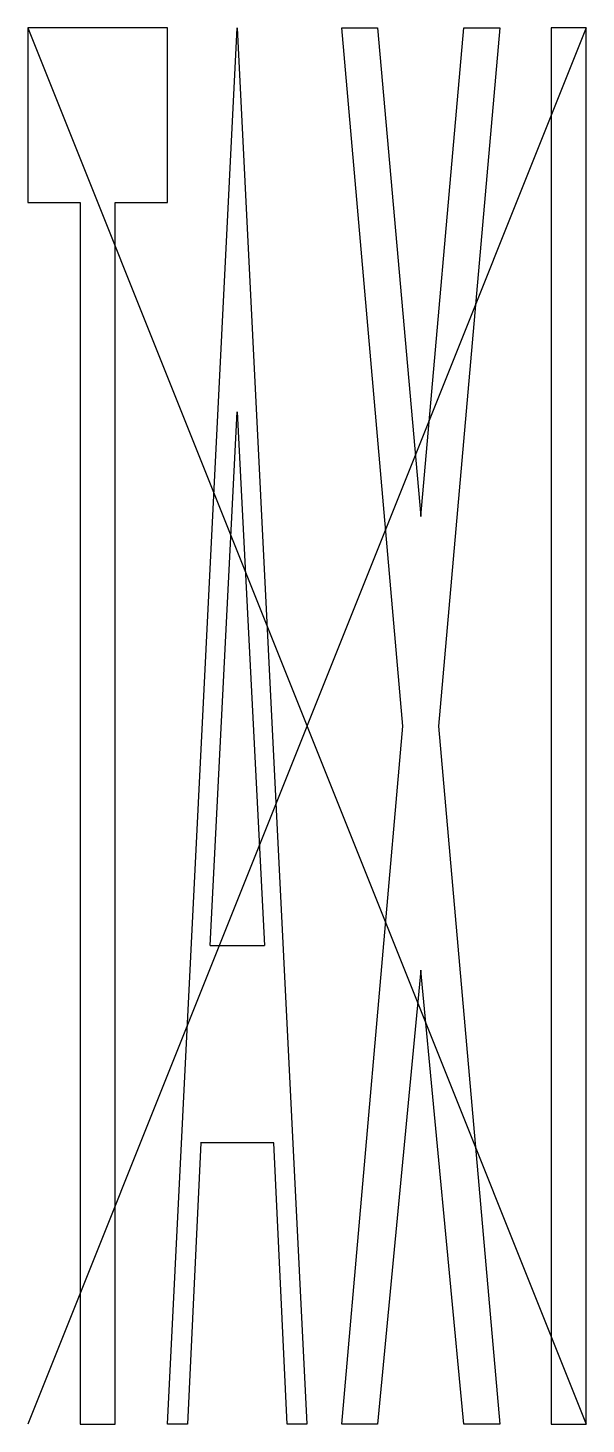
# Model space of a CAD drawing. Header units: metres. Extents: x -0.9 to 0.7, y 0 to 4.
import ezdxf

# ---------------------------------------------------------------- set-up
doc = ezdxf.new("R2010")
doc.units = ezdxf.units.M
doc.header["$LTSCALE"] = 0.2

msp = doc.modelspace()

# ---------------------------------------------------------------- linework, layer by layer
for p, q in [((0.7, 4), (-0.9, 0)), ((-0.9, 4), (0.7, 0)), ((-0.3779, 1.3708), (-0.3, 2.9)), ((-0.3, 2.9), (-0.2221, 1.3708)), ((-0.3779, 1.3708), (-0.2221, 1.3708))]:
    msp.add_line(p, q)
at = {"flags": 128}
for points in [[(-0.9, 4), (-0.9, 3.5), (-0.75, 3.5), (-0.75, 0), (-0.65, 0), (-0.65, 3.5), (-0.5, 3.5), (-0.5, 4)], [(-0.4047, 0.8057), (-0.4429, 0), (-0.5, 0), (-0.3, 4), (-0.1, 0), (-0.1571, 0), (-0.1953, 0.8057), (-0.4054, 0.8057)], [(0.35, 0), (0.2262, 1.3), (0.1024, 0), (0, 0), (0.175, 2), (0, 4), (0.1024, 4), (0.2262, 2.6), (0.35, 4), (0.4524, 4), (0.2774, 2), (0.4524, 0)], [(0.6, 0), (0.7, 0), (0.7, 4), (0.6, 4)]]:
    msp.add_lwpolyline(points, close=True, dxfattribs=at)

doc.saveas('drawing.dxf')
